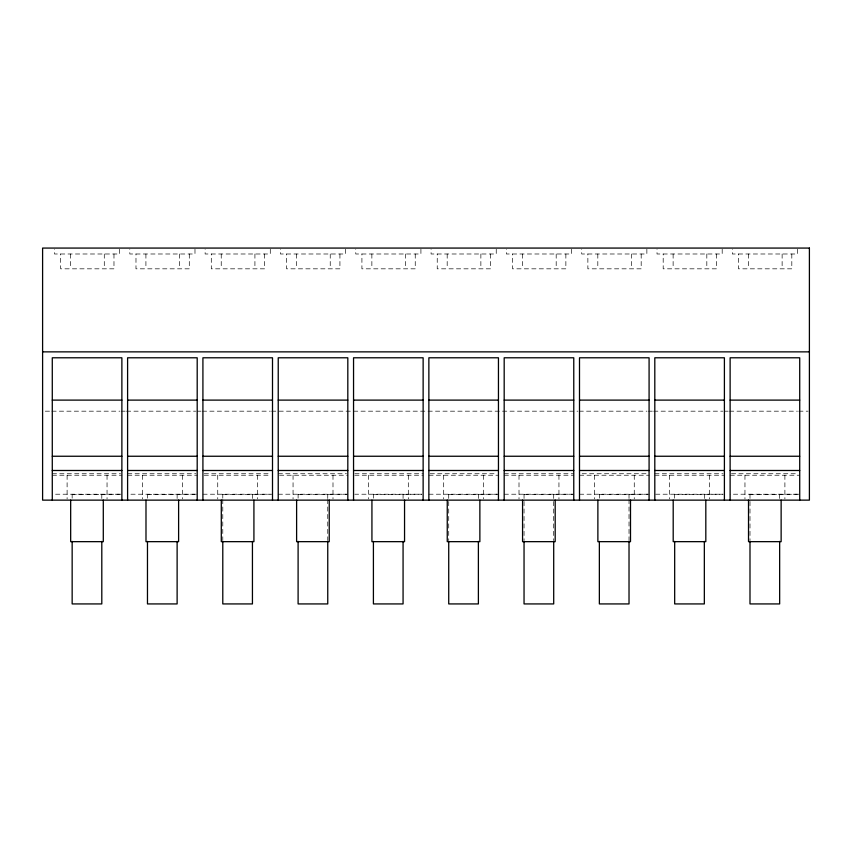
<?xml version="1.0" encoding="UTF-8"?>
<svg xmlns="http://www.w3.org/2000/svg" width="852" height="852" viewBox="0 0 852 852"><rect width="100%" height="100%" fill="white"/><g stroke="black" fill="none" stroke-linecap="round" stroke-linejoin="round"><path stroke-width="0.64" stroke-dasharray="4.26 3.19" d="M72.154 494.458L121.879 494.213L54.752 494.213M147.471 494.458L197.195 494.213L128.833 494.213M222.787 494.458L269.999 494.224M298.104 494.458L346.572 494.213M373.41 494.458L421.889 494.213L354.783 494.213M448.727 494.458L497.195 494.213M524.044 494.458L572.512 494.213M599.361 494.458L647.829 494.213M674.678 494.458L723.146 494.213L654.805 494.213M749.994 494.458L799.719 494.213L730.121 494.213M45.262 411.175L50.587 411.175M51.919 411.175L119.812 411.175M121.144 411.175L125.137 411.175M126.469 411.175L195.694 411.175M197.025 411.175L201.019 411.175M202.35 411.175L270.244 411.175M271.575 411.175L577.762 411.175M579.094 411.175L646.987 411.175M648.319 411.175L652.312 411.175M653.644 411.175L722.869 411.175M724.2 411.175L728.194 411.175M729.525 411.175L797.419 411.175M798.75 411.175L808.069 411.175M52.281 473.744L120.558 473.744M127.598 473.744L195.875 473.744M204.224 473.744L269.882 473.744M278.231 473.744L346.508 473.744M354.858 473.744L423.135 473.744M430.175 473.744L497.142 473.744M504.182 473.744L573.769 473.744M582.118 473.744L647.776 473.744M654.805 473.744L723.092 473.744M731.442 473.744L797.089 473.744M52.281 475.224L121.879 475.224M127.598 475.224L197.195 475.224M204.15 475.224L270.031 475.224M279.541 475.224L347.818 475.224M354.783 475.224L423.135 475.224M428.865 475.224L498.452 475.224M504.182 475.224L573.769 475.224M579.498 475.224L649.086 475.224M654.805 475.224L724.402 475.224M730.121 475.224L799.719 475.224M202.914 494.213L272.502 494.213M278.231 494.213L347.818 494.213M428.865 494.213L498.452 494.213M504.182 494.213L573.769 494.213M579.498 494.213L649.086 494.213M797.504 249.253L797.504 253.992L732.337 253.992L732.337 249.253M791.817 253.992L791.817 268.827L738.503 268.827L738.503 253.992M784.894 475.224L784.894 498.952M782.125 253.992L782.125 268.827M779.655 494.213L779.655 498.974M749.994 494.213L749.994 500.816M749.994 501.466L749.994 540.477M748.439 253.992L748.439 268.827M744.957 475.224L744.957 498.952M722.187 249.253L722.187 253.992L657.02 253.992L657.02 249.253M716.5 253.992L716.5 268.827L663.186 268.827L663.186 253.992M709.578 475.224L709.578 498.952M706.819 253.992L706.819 268.827M704.338 494.213L704.338 498.974M674.678 494.213L674.678 498.175M673.123 253.992L673.123 268.827M669.64 475.224L669.64 498.952M646.87 249.253L646.87 253.992L581.714 253.992L581.714 249.253M641.183 253.992L641.183 268.827L587.869 268.827L587.869 253.992M634.261 475.224L634.261 498.952M631.502 253.992L631.502 268.827M629.021 494.213L629.021 498.974M629.021 499.496L629.021 540.477M599.361 494.213L599.361 498.175M597.816 253.992L597.816 268.827M594.323 475.224L594.323 498.952M571.554 249.253L571.554 253.992L506.397 253.992L506.397 249.253M565.866 253.992L565.866 268.827L512.553 268.827L512.553 253.992M558.944 475.224L558.944 498.952M556.186 253.992L556.186 268.827M553.704 494.213L553.704 500.816M553.704 501.466L553.704 540.477M524.044 494.213L524.044 500.816M524.044 501.466L524.044 540.477M522.5 253.992L522.5 268.827M519.006 475.224L519.006 498.952M496.237 249.253L496.237 253.992L431.08 253.992L431.08 249.253M490.56 253.992L490.56 268.827L437.236 268.827L437.236 253.992M483.627 475.224L483.627 498.952M480.869 253.992L480.869 268.827M478.387 494.213L478.387 498.974M448.727 494.213L448.727 500.816M448.727 501.466L448.727 540.477M447.183 253.992L447.183 268.827M443.69 475.224L443.69 498.952M420.92 249.253L420.92 253.992L355.763 253.992L355.763 249.253M415.243 253.992L415.243 268.827L361.919 268.827L361.919 253.992M408.31 475.224L408.31 498.952M405.552 253.992L405.552 268.827M403.071 494.213L403.071 498.974M373.41 494.213L373.41 498.175M371.866 253.992L371.866 268.827M368.373 475.224L368.373 498.952M345.603 249.253L345.603 253.992L280.446 253.992L280.446 249.253M339.927 253.992L339.927 268.827L286.602 268.827L286.602 253.992M332.994 475.224L332.994 498.952M330.235 253.992L330.235 268.827M327.754 494.213L327.754 498.974M327.754 499.496L327.754 540.477M298.104 494.213L298.104 498.175M296.549 253.992L296.549 268.827M293.056 475.224L293.056 498.952M270.286 249.253L270.286 253.992L205.13 253.992L205.13 249.253M264.61 253.992L264.61 268.827L211.296 268.827L211.296 253.992M257.677 475.224L257.677 498.952M254.918 253.992L254.918 268.827M252.437 494.213L252.437 498.974M222.787 494.213L222.787 498.175M222.787 499.496L222.787 540.477M221.232 253.992L221.232 268.827M217.739 475.224L217.739 498.952M194.98 249.253L194.98 253.992L129.813 253.992L129.813 249.253M189.293 253.992L189.293 268.827L135.979 268.827L135.979 253.992M182.36 475.224L182.36 498.952M179.602 253.992L179.602 268.827M177.12 494.213L177.12 498.974M147.471 494.213L147.471 498.175M145.916 253.992L145.916 268.827M142.422 475.224L142.422 498.952M119.663 249.253L119.663 253.992L54.496 253.992L54.496 249.253M113.976 253.992L113.976 268.827L60.662 268.827L60.662 253.992M107.043 475.224L107.043 498.952M104.285 253.992L104.285 268.827M101.803 494.213L101.803 498.974M72.154 494.213L72.154 498.175M70.599 253.992L70.599 268.827M67.106 475.224L67.106 498.952"/><path stroke-width="1.28" d="M42.6 351.865L809.4 351.865M52.281 400.11L121.879 400.11M127.598 400.11L197.195 400.11M202.914 400.11L272.502 400.11M278.231 400.11L347.818 400.11M353.548 400.11L423.135 400.11M428.865 400.11L498.452 400.11M504.182 400.11L573.769 400.11M579.498 400.11L649.086 400.11M654.805 400.11L724.402 400.11M730.121 400.11L799.719 400.11M52.281 456.246L121.879 456.246M127.598 456.246L197.195 456.246M202.914 456.246L272.502 456.246M278.231 456.246L347.818 456.246M353.548 456.246L423.135 456.246M428.865 456.246L498.452 456.246M504.182 456.246L573.769 456.246M579.498 456.246L649.086 456.246M654.805 456.246L724.402 456.246M730.121 456.246L799.719 456.246M52.281 470.485L121.879 470.485M127.598 470.485L197.195 470.485M202.914 470.485L272.502 470.485M278.231 470.485L347.818 470.485M353.548 470.485L423.135 470.485M428.865 470.485L498.452 470.485M504.182 470.485L573.769 470.485M579.498 470.485L649.086 470.485M654.805 470.485L724.402 470.485M730.121 470.485L799.719 470.485M799.719 500.135L799.719 357.787L730.121 357.787L730.121 500.135M781.135 500.135L781.135 541.659L748.514 541.659L748.514 500.135M779.655 541.393L779.655 603.93L749.994 603.93L749.994 541.393M724.402 500.135L724.402 357.787L654.805 357.787L654.805 500.135M705.818 500.135L705.818 541.659L673.197 541.659L673.197 500.135M704.338 541.393L704.338 603.93L674.678 603.93L674.678 541.393M649.086 500.135L649.086 357.787L579.498 357.787L579.498 500.135M630.501 500.135L630.501 541.659L597.88 541.659L597.88 500.135M629.021 541.393L629.021 603.93L599.361 603.93L599.361 541.393M573.769 500.135L573.769 357.787L504.182 357.787L504.182 500.135M555.184 500.135L555.184 541.659L522.564 541.659L522.564 500.135M553.704 541.393L553.704 603.93L524.044 603.93L524.044 541.393M498.452 500.135L498.452 357.787L428.865 357.787L428.865 500.135M479.868 500.135L479.868 541.659L447.247 541.659L447.247 500.135M478.387 541.393L478.387 603.93L448.727 603.93L448.727 541.393M423.135 500.135L423.135 357.787L353.548 357.787L353.548 500.135M404.551 500.135L404.551 541.659L371.93 541.659L371.93 500.135M403.071 541.393L403.071 603.93L373.41 603.93L373.41 541.393M347.818 500.135L347.818 357.787L278.231 357.787L278.231 500.135M329.234 500.135L329.234 541.659L296.613 541.659L296.613 500.135M327.754 541.393L327.754 603.93L298.104 603.93L298.104 541.393M272.502 500.135L272.502 357.787L202.914 357.787L202.914 500.135M253.917 500.135L253.917 541.659L221.296 541.659L221.296 500.135M252.437 541.393L252.437 603.93L222.787 603.93L222.787 541.393M197.195 500.135L197.195 357.787L127.598 357.787L127.598 500.135M178.611 500.135L178.611 541.659L145.99 541.659L145.99 500.135M177.12 541.393L177.12 603.93L147.471 603.93L147.471 541.393M121.879 500.135L121.879 357.787L52.281 357.787L52.281 500.135M103.294 500.135L103.294 541.659L70.673 541.659L70.673 500.135M101.803 541.393L101.803 603.93L72.154 603.93L72.154 541.393M809.4 248.07L42.6 248.07L42.6 500.135L809.4 500.135L809.4 248.07"/></g></svg>
